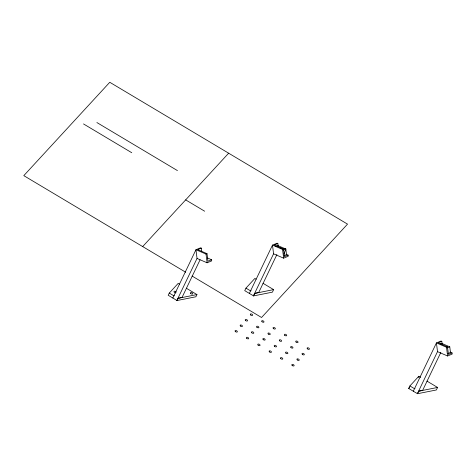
<?xml version="1.0" encoding="UTF-8"?>
<svg xmlns="http://www.w3.org/2000/svg" width="476" height="476" viewBox="0 0 476 476"><rect width="100%" height="100%" fill="white"/><g stroke="black" fill="none" stroke-linecap="round" stroke-linejoin="round"><path stroke-width="0.71" d="M283.94 254.16L285.826 249.031L277.764 245.551L275.788 246.372M179.446 284.118L178.197 283.375L169.266 293.073L168.206 295.281L177.024 300.529L195.898 296.774L196.951 294.567L186.324 288.224M172.818 298.03L195.957 249.727L200.569 247.812L201.324 248.139L201.753 251.584M176.899 300.463L197.034 258.444L195.957 249.727L206.037 254.077L207.024 253.666L207.958 261.247L211.582 259.741L211.719 260.878L207.108 262.794L197.034 258.444M177.024 300.529L178.078 298.327L196.951 294.567M200.063 259.825L182.04 297.446L178.078 298.327M256.13 279.186L254.88 278.436L245.949 288.135L244.741 290.657L253.559 295.911L272.427 292.151L273.635 289.628L263.008 283.285M249.353 293.406L272.492 245.11L277.103 243.194L277.859 243.522L278.198 246.276M253.434 295.846L273.569 253.821L272.492 245.11L282.571 249.46L283.559 249.049L284.493 256.623L288.117 255.118L288.254 256.255L283.642 258.17L273.569 253.821M253.559 295.911L254.767 293.389L273.635 289.628M276.901 254.571L258.724 292.508L254.767 293.389M426.954 381.103L437.581 387.446L436.373 389.969L417.506 393.723L408.688 388.475L409.895 385.953L418.826 376.254L420.701 377.373M418.22 377.516L418.826 376.254M413.299 391.224L436.438 342.922L441.05 341.006L441.805 341.334L442.144 344.088M417.381 393.658L437.509 351.639L436.438 342.922L446.518 347.272L447.505 346.861L448.44 354.442L452.057 352.936L452.2 354.073L447.589 355.988L437.509 351.639M417.506 393.723L418.713 391.207L437.581 387.446M440.847 352.383L422.67 390.326L418.713 391.207M142.681 246.574L228.647 153.201M408.688 388.475L409.681 387.393M201.324 248.139L197.707 249.644L207.024 253.666M277.859 243.522L274.236 245.027L283.559 249.049M283.19 250.126L285.826 249.031L286.522 254.714L283.892 255.808M441.805 341.334L438.182 342.839L447.505 346.861M440.395 343.91L441.71 343.363L449.772 346.843L450.469 352.526L447.839 353.62M447.137 347.938L449.772 346.843M174.389 295.721L173.883 295.822L169.266 293.073M251.072 290.782L250.566 290.884L245.949 288.135M415.018 388.6L414.513 388.702L409.895 385.953M280.15 247.972L285.826 249.031M286.118 254.255L288.117 255.118M450.064 352.073L452.057 352.936M207.584 258.016L211.582 259.741M96.884 122.54L177.441 170.598M83.508 123.933L131.769 152.731M185.664 199.884L204.65 211.213M185.705 272.242L23.8 175.644L109.772 82.277L347.528 224.125L261.556 317.498L192.078 276.044M446.518 347.272L447.589 355.988M282.571 249.46L283.642 258.17M206.037 254.077L207.108 262.794M175.894 292.859A1.273 0.696 25.6 0 1 174.18 292.163A1.273 0.696 25.6 0 1 174.555 291.211A1.273 0.696 25.6 0 1 176.215 292.044M190.715 293.496A1.273 0.696 25.6 0 0 192.732 293.882A1.273 0.696 25.6 0 0 191.382 292.484A1.273 0.696 25.6 0 0 190.715 293.496M307.425 348.825A1.25 0.684 25.6 0 0 309.382 349.134A1.25 0.684 25.6 0 0 307.978 347.777A1.25 0.684 25.6 0 0 307.425 348.825M302.331 354.358A1.25 0.684 25.6 0 0 304.289 354.668A1.25 0.684 25.6 0 0 302.885 353.311A1.25 0.684 25.6 0 0 302.331 354.358M297.232 359.892A1.25 0.684 25.6 0 0 299.196 360.201A1.25 0.684 25.6 0 0 297.792 358.844A1.25 0.684 25.6 0 0 297.232 359.892M292.139 365.425A1.25 0.684 25.6 0 0 294.103 365.735A1.25 0.684 25.6 0 0 292.698 364.378A1.25 0.684 25.6 0 0 292.139 365.425M296.066 342.048A1.25 0.684 25.6 0 0 298.03 342.357A1.25 0.684 25.6 0 0 296.625 341A1.25 0.684 25.6 0 0 296.066 342.048M290.973 347.581A1.25 0.684 25.6 0 0 292.936 347.891A1.25 0.684 25.6 0 0 291.532 346.534A1.25 0.684 25.6 0 0 290.973 347.581M285.88 353.115A1.25 0.684 25.6 0 0 287.837 353.424A1.25 0.684 25.6 0 0 286.433 352.067A1.25 0.684 25.6 0 0 285.88 353.115M284.713 335.277A1.25 0.684 25.6 0 0 286.671 335.586A1.25 0.684 25.6 0 0 285.267 334.229A1.25 0.684 25.6 0 0 284.713 335.277M279.62 340.81A1.25 0.684 25.6 0 0 281.578 341.119A1.25 0.684 25.6 0 0 280.174 339.763A1.25 0.684 25.6 0 0 279.62 340.81M274.521 346.338A1.25 0.684 25.6 0 0 276.485 346.647A1.25 0.684 25.6 0 0 275.08 345.296A1.25 0.684 25.6 0 0 274.521 346.338M273.355 328.5A1.25 0.684 25.6 0 0 275.318 328.809A1.25 0.684 25.6 0 0 273.914 327.452A1.25 0.684 25.6 0 0 273.355 328.5M268.262 334.033A1.25 0.684 25.6 0 0 270.225 334.342A1.25 0.684 25.6 0 0 268.821 332.986A1.25 0.684 25.6 0 0 268.262 334.033M263.168 339.567A1.25 0.684 25.6 0 0 265.126 339.876A1.25 0.684 25.6 0 0 263.722 338.519A1.25 0.684 25.6 0 0 263.168 339.567M280.786 358.648A1.25 0.684 25.6 0 0 282.744 358.958A1.25 0.684 25.6 0 0 281.34 357.601A1.25 0.684 25.6 0 0 280.786 358.648M262.002 321.722A1.25 0.684 25.6 0 0 263.96 322.032A1.25 0.684 25.6 0 0 262.556 320.675A1.25 0.684 25.6 0 0 262.002 321.722M250.644 314.951A1.25 0.684 25.6 0 0 252.607 315.261A1.25 0.684 25.6 0 0 251.203 313.904A1.25 0.684 25.6 0 0 250.644 314.951M256.909 327.256A1.25 0.684 25.6 0 0 258.867 327.565A1.25 0.684 25.6 0 0 257.462 326.209A1.25 0.684 25.6 0 0 256.909 327.256M245.551 320.485A1.25 0.684 25.6 0 0 247.514 320.794A1.25 0.684 25.6 0 0 246.11 319.438A1.25 0.684 25.6 0 0 245.551 320.485M269.428 351.871A1.25 0.684 25.6 0 0 271.391 352.18A1.25 0.684 25.6 0 0 269.987 350.83A1.25 0.684 25.6 0 0 269.428 351.871M258.075 345.1A1.25 0.684 25.6 0 0 260.033 345.409A1.25 0.684 25.6 0 0 258.629 344.053A1.25 0.684 25.6 0 0 258.075 345.1M251.81 332.789A1.25 0.684 25.6 0 0 253.773 333.099A1.25 0.684 25.6 0 0 252.369 331.742A1.25 0.684 25.6 0 0 251.81 332.789M240.457 326.012A1.25 0.684 25.6 0 0 242.415 326.322A1.25 0.684 25.6 0 0 241.011 324.971A1.25 0.684 25.6 0 0 240.457 326.012M246.717 338.323A1.25 0.684 25.6 0 0 248.68 338.632A1.25 0.684 25.6 0 0 247.276 337.276A1.25 0.684 25.6 0 0 246.717 338.323M235.364 331.546A1.25 0.684 25.6 0 0 237.322 331.855A1.25 0.684 25.6 0 0 235.917 330.505A1.25 0.684 25.6 0 0 235.364 331.546"/></g></svg>
